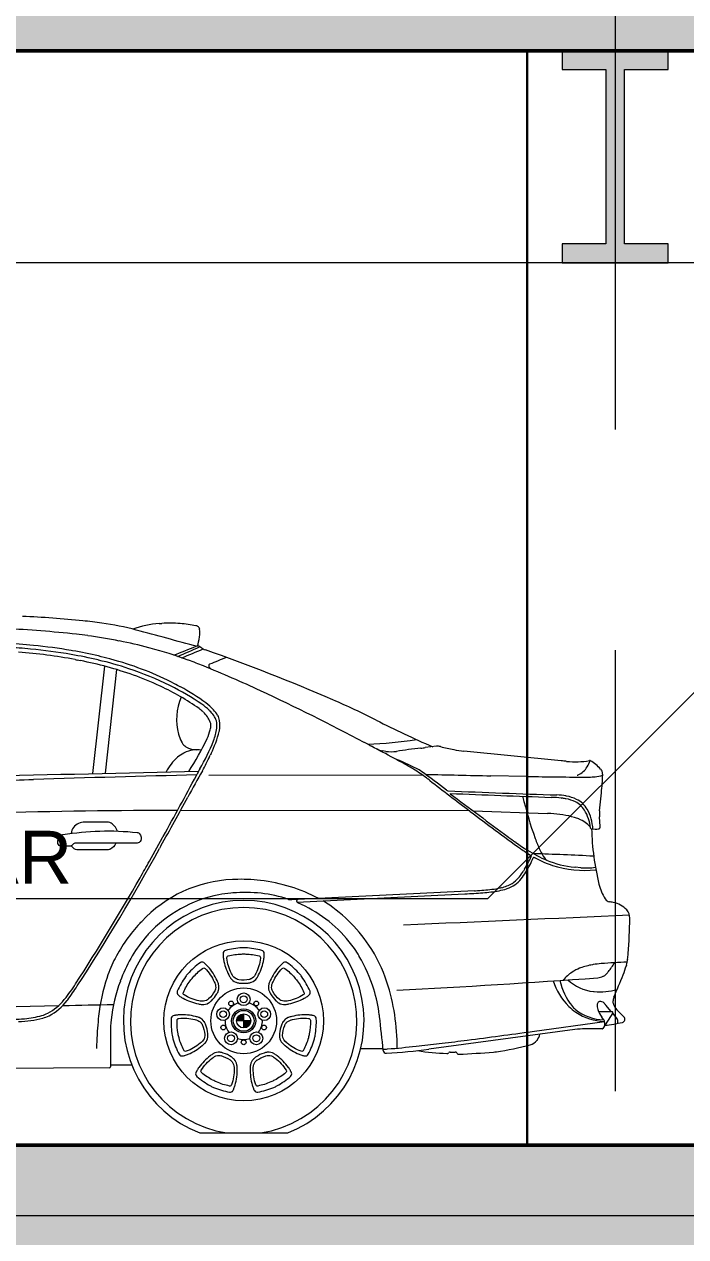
# Model space of a CAD drawing. Header units: millimetres. Extents: x 1135 to 1350, y 205 to 283.
# Drawn here: x 1149.318 to 1151.193, y 210.04 to 213.475 of the extents above; entities that cross this region are included whole.
import ezdxf

# ---------------------------------------------------------------- set-up
doc = ezdxf.new("R2010")
doc.units = ezdxf.units.MM
doc.header["$LTSCALE"] = 10
doc.linetypes.add('DASHED2', pattern=[0.375, 0.25, -0.125])
for name, color, linetype, lineweight in [('CARROS', 252, 'Continuous', 13), ('CINZA', 252, 'Continuous', 13), ('COTA', 90, 'Continuous', 9), ('HACHT', 90, 'Continuous', 9), ('linha estutura', 252, 'Continuous', 13), ('PAREDES 2', 50, 'Continuous', 50), ('pn 02', 16, 'Continuous', 20), ('PN-01', 90, 'Continuous', 13), ('PN-03', 180, 'Continuous', 30)]:
    doc.layers.add(name, color=color, linetype=linetype, lineweight=lineweight)
doc.styles.get("Standard").update_dxf_attribs({"font": 'simplex.shx'})

# ---------------------------------------------------------------- blocks, each defined once
blk = doc.blocks.new('A$C22F757E9')
at = {"layer": 'CARROS'}
h = blk.add_hatch(color=256, dxfattribs=at)
edge = h.paths.add_edge_path()
edge.add_line((-113.0689, 1228.8035), (-113.0506, 1228.8035))
edge.add_line((-113.0506, 1228.8035), (-113.0506, 1228.8217))
edge.add_ellipse((-113.0506, 1228.8035), major_axis=(0.0129, 0.0129), ratio=1, start_angle=45, end_angle=135)
edge = h.paths.add_edge_path()
edge.add_line((-113.0323, 1228.8035), (-113.0506, 1228.8035))
edge.add_line((-113.0506, 1228.8035), (-113.0506, 1228.7852))
edge.add_ellipse((-113.0506, 1228.8035), major_axis=(-0.0129, 0.0129), ratio=1, start_angle=135, end_angle=225)
for p, q in [((-113.4525, 1229.9302), (-113.453, 1229.9302)), ((-113.2899, 1229.929), (-113.2829, 1229.9294)), ((-113.1811, 1229.9211), (-113.1809, 1229.921)), ((-113.1757, 1229.9136), (-113.1757, 1229.913)), ((-113.5356, 1229.852), (-113.5396, 1229.8526)), ((-113.3156, 1229.8594), (-113.3194, 1229.8604)), ((-113.5134, 1229.8238), (-113.5224, 1229.8256)), ((-113.478, 1229.504), (-113.444, 1229.8081)), ((-113.4622, 1229.8256), (-113.463, 1229.8258)), ((-113.4151, 1229.8247), (-113.4303, 1229.8289)), ((-113.207, 1229.8251), (-113.2081, 1229.8255)), ((-113.1492, 1229.807), (-113.1489, 1229.8064)), ((-113.4427, 1229.5047), (-113.4098, 1229.7984)), ((-113.2863, 1229.7513), (-113.2889, 1229.7525)), ((-113.258, 1229.7524), (-113.2596, 1229.7532)), ((-113.23, 1229.7496), (-113.2301, 1229.7496)), ((-113.1645, 1229.678), (-113.1649, 1229.6784)), ((-113.1474, 1229.682), (-113.1487, 1229.6833)), ((-113.1362, 1229.6845), (-113.1368, 1229.6852)), ((-113.1437, 1229.6408), (-113.1437, 1229.6412)), ((-113.1279, 1229.653), (-113.1281, 1229.6536)), ((-113.1188, 1229.6536), (-113.1189, 1229.6539)), ((-113.1269, 1229.6323), (-113.1268, 1229.6332)), ((-113.2273, 1229.5946), (-113.227, 1229.5941)), ((-112.6951, 1229.585), (-112.7085, 1229.5921)), ((-112.6475, 1229.5669), (-112.6564, 1229.5682)), ((-112.5042, 1229.5813), (-112.5359, 1229.5775)), ((-112.1501, 1229.5401), (-112.4263, 1229.5674)), ((-113.2191, 1229.5628), (-113.2205, 1229.562)), ((-113.1461, 1229.5541), (-113.1454, 1229.5557)), ((-112.135, 1229.5386), (-112.1359, 1229.5387)), ((-113.181, 1229.5058), (-113.1813, 1229.5051)), ((-113.149, 1229.4992), (-112.5448, 1229.5005)), ((-112.5687, 1229.5163), (-112.5693, 1229.5167)), ((-112.2485, 1229.4958), (-112.3501, 1229.4978)), ((-112.077, 1229.5226), (-112.0767, 1229.523)), ((-112.5316, 1229.491), (-112.5326, 1229.4917)), ((-112.1496, 1229.4344), (-112.1488, 1229.4343)), ((-112.1372, 1229.4326), (-112.1372, 1229.4325)), ((-112.1358, 1229.4404), (-112.1358, 1229.4404)), ((-112.0416, 1229.3985), (-112.0364, 1229.4496)), ((-113.2383, 1229.3993), (-113.2613, 1229.3994)), ((-112.4099, 1229.3982), (-113.2299, 1229.3993)), ((-112.4, 1229.3981), (-112.1893, 1229.391)), ((-112.1007, 1229.3754), (-112.0999, 1229.3751)), ((-112.0396, 1229.3543), (-112.0418, 1229.3818)), ((-112.0654, 1229.3476), (-112.0539, 1229.3467)), ((-113.3177, 1229.2557), (-113.2806, 1229.3226)), ((-112.2785, 1229.3084), (-112.2802, 1229.3096)), ((-112.2181, 1229.3039), (-112.2176, 1229.3027)), ((-112.2237, 1229.2649), (-112.2224, 1229.2642)), ((-112.1925, 1229.2591), (-112.1909, 1229.2585)), ((-112.2541, 1229.2335), (-112.2573, 1229.2279)), ((-112.0944, 1229.2372), (-112.1109, 1229.2387)), ((-113.0764, 1229.204), (-113.0826, 1229.2038)), ((-112.2641, 1229.2057), (-112.2637, 1229.2063)), ((-113.0812, 1229.1657), (-113.0869, 1229.1652)), ((-112.8998, 1229.1399), (-112.4234, 1229.1631)), ((-112.3958, 1229.1719), (-112.897, 1229.1475)), ((-112.32, 1229.1808), (-112.3224, 1229.1802)), ((-112.3051, 1229.1777), (-112.3034, 1229.1783)), ((-112.897, 1229.1475), (-112.9152, 1229.1466)), ((-112.9002, 1229.1418), (-112.9002, 1229.1441)), ((-112.0261, 1229.1493), (-112.0257, 1229.1487)), ((-112.0036, 1229.1391), (-112.003, 1229.139)), ((-113.3441, 1229.0802), (-113.3451, 1229.0791)), ((-113.3397, 1229.085), (-113.3397, 1229.0849)), ((-113.3253, 1229.0443), (-113.3255, 1229.044)), ((-112.7228, 1228.9862), (-112.7233, 1228.9872)), ((-112.0957, 1228.9534), (-112.0982, 1228.9525)), ((-112.0603, 1228.9627), (-112.0618, 1228.9624)), ((-111.9656, 1228.9613), (-111.9657, 1228.9607)), ((-111.9622, 1228.9782), (-111.9623, 1228.9775)), ((-113.4377, 1228.9271), (-113.438, 1228.9262)), ((-113.397, 1228.9247), (-113.3997, 1228.9177)), ((-112.031, 1228.9299), (-112.0307, 1228.93)), ((-112.023, 1228.9354), (-112.0228, 1228.9357)), ((-113.5591, 1228.8637), (-113.5583, 1228.8647)), ((-113.5511, 1228.861), (-113.5493, 1228.8633)), ((-112.009, 1228.8297), (-112.0238, 1228.8479)), ((-112.0034, 1228.8619), (-112.0035, 1228.8611)), ((-112.0024, 1228.8507), (-112.0022, 1228.85)), ((-113.462, 1228.8164), (-113.4627, 1228.8093)), ((-113.0506, 1228.7852), (-113.0506, 1228.8217)), ((-112.6655, 1228.8157), (-112.666, 1228.8204)), ((-112.1092, 1228.828), (-112.1088, 1228.8278)), ((-112.0486, 1228.8431), (-112.0485, 1228.8429)), ((-112.0446, 1228.8297), (-112.0061, 1228.8297)), ((-112.0302, 1228.8071), (-112.0354, 1228.814)), ((-112.0043, 1228.8262), (-112.0326, 1228.7817)), ((-112.0051, 1228.8248), (-111.9916, 1228.8081)), ((-111.9928, 1228.8351), (-111.9725, 1228.8146)), ((-113.6727, 1228.8095), (-113.6718, 1228.8096)), ((-113.0323, 1228.8035), (-113.0689, 1228.8035)), ((-112.1118, 1228.7787), (-112.5253, 1228.7232)), ((-112.2329, 1228.7734), (-112.0278, 1228.8021)), ((-112.0345, 1228.7807), (-112.0823, 1228.7807)), ((-112.0274, 1228.7988), (-112.0274, 1228.7899)), ((-111.991, 1228.8066), (-111.991, 1228.7962)), ((-113.4283, 1228.77), (-113.4283, 1228.673)), ((-112.7186, 1228.7251), (-112.6556, 1228.7251)), ((-112.5614, 1228.7317), (-112.4882, 1228.7402)), ((-112.4704, 1228.7124), (-112.4688, 1228.7137)), ((-112.4652, 1228.7151), (-112.4511, 1228.7151)), ((-112.4467, 1228.713), (-112.4453, 1228.7112)), ((-113.4283, 1228.6789), (-113.3681, 1228.6789)), ((-113.431, 1228.6703), (-115.5426, 1228.6553)), ((-113.1753, 1228.486), (-112.9259, 1228.486))]:
    blk.add_line(p, q, dxfattribs=at)
for points in [[(-113.4079, 1229.341, 0.11548), (-113.423, 1229.3613, 0.176796), (-113.4374, 1229.3665), (-113.5006, 1229.3665, 0.101369), (-113.5189, 1229.3628, 0.277823), (-113.5393, 1229.3346)], [(-113.4133, 1229.3072, -0.205932), (-113.4297, 1229.2892, -0.106247), (-113.4343, 1229.2882), (-113.5237, 1229.2882, -0.186076), (-113.5312, 1229.2911), (-113.5398, 1229.2989)], [(-113.0346, 1228.9202, -0.073262), (-113.0641, 1228.9199, -0.083125), (-113.0712, 1228.9221), (-113.0715, 1228.9222, -0.163159), (-113.0831, 1228.9339, 0.004366), (-113.0835, 1228.9346), (-113.0852, 1228.9379, -0.090388), (-113.0984, 1228.9812, -0.373981), (-113.0942, 1228.9873, -0.054792), (-113.0565, 1228.9928, -0.017715), (-113.0447, 1228.9928, -0.054792), (-113.007, 1228.9873, -0.373981), (-113.0028, 1228.9812, -0.090388), (-113.016, 1228.9379), (-113.0177, 1228.9346, 0.004366), (-113.0181, 1228.9339, -0.163159), (-113.0297, 1228.9222), (-113.03, 1228.9221, -0.083125), (-113.0371, 1228.9199)], [(-113.1319, 1228.8888, -0.073262), (-113.15, 1228.8655, -0.083125), (-113.1562, 1228.8613), (-113.1565, 1228.8612, -0.163159), (-113.1729, 1228.8594, 0.004366), (-113.1737, 1228.8595), (-113.1773, 1228.8603, -0.090388), (-113.2194, 1228.877, -0.373981), (-113.2215, 1228.884, -0.054792), (-113.2024, 1228.9169, -0.017715), (-113.195, 1228.9262, -0.054792), (-113.1672, 1228.9522, -0.373981), (-113.1598, 1228.9517, -0.090388), (-113.1342, 1228.9143), (-113.1327, 1228.911, 0.004366), (-113.1323, 1228.9102, -0.163159), (-113.1304, 1228.8938), (-113.1305, 1228.8935, -0.083125), (-113.1332, 1228.8866)], [(-112.9493, 1228.8638, -0.073262), (-112.968, 1228.8866, -0.083125), (-112.9707, 1228.8935), (-112.9708, 1228.8938, -0.163159), (-112.9689, 1228.9102, 0.004366), (-112.9685, 1228.911), (-112.967, 1228.9143, -0.090388), (-112.9414, 1228.9517, -0.373981), (-112.934, 1228.9522, -0.054792), (-112.9062, 1228.9262, -0.017715), (-112.8988, 1228.9169, -0.054792), (-112.8797, 1228.884, -0.373981), (-112.8818, 1228.877, -0.090388), (-112.9239, 1228.8603), (-112.9275, 1228.8595, 0.004366), (-112.9283, 1228.8594, -0.163159), (-112.9447, 1228.8612), (-112.945, 1228.8613, -0.083125), (-112.9512, 1228.8655)], [(-113.168, 1228.793, -0.073262), (-113.1611, 1228.7644, -0.083125), (-113.1616, 1228.757), (-113.1617, 1228.7567, -0.163159), (-113.1706, 1228.7427, 0.004366), (-113.1712, 1228.7422), (-113.174, 1228.7398, -0.090388), (-113.2133, 1228.7173, -0.373981), (-113.2202, 1228.72, -0.054792), (-113.2339, 1228.7555, -0.017715), (-113.2365, 1228.7671, -0.054792), (-113.2396, 1228.805, -0.373981), (-113.2346, 1228.8105, -0.090388), (-113.1894, 1228.8073), (-113.1858, 1228.8063, 0.004366), (-113.185, 1228.8061, -0.163159), (-113.171, 1228.7974), (-113.1708, 1228.7971, -0.083125), (-113.1671, 1228.7907)], [(-112.9403, 1228.7619, -0.073262), (-112.9341, 1228.7907, -0.083125), (-112.9304, 1228.7971), (-112.9302, 1228.7974, -0.163159), (-112.9162, 1228.8061, 0.004366), (-112.9154, 1228.8063), (-112.9118, 1228.8073, -0.090388), (-112.8666, 1228.8105, -0.373981), (-112.8616, 1228.805, -0.054792), (-112.8647, 1228.7671, -0.017715), (-112.8673, 1228.7555, -0.054792), (-112.881, 1228.72, -0.373981), (-112.8879, 1228.7173, -0.090388), (-112.9272, 1228.7398), (-112.93, 1228.7422, 0.004366), (-112.9306, 1228.7427, -0.163159), (-112.9395, 1228.7567), (-112.9396, 1228.757, -0.083125), (-112.9401, 1228.7644)], [(-113.1157, 1228.7052, -0.073262), (-113.0889, 1228.6927, -0.083125), (-113.0835, 1228.6877), (-113.0833, 1228.6874, -0.163159), (-113.0779, 1228.6718, 0.004366), (-113.0779, 1228.671), (-113.0778, 1228.6673, -0.090388), (-113.0847, 1228.6226, -0.373981), (-113.0911, 1228.6189, -0.054792), (-113.1274, 1228.6303, -0.017715), (-113.1381, 1228.6354, -0.054792), (-113.1697, 1228.6567, -0.373981), (-113.1708, 1228.664, -0.090388), (-113.1401, 1228.6973), (-113.1371, 1228.6995, 0.004366), (-113.1365, 1228.7, -0.163159), (-113.121, 1228.7055), (-113.1206, 1228.7055, -0.083125), (-113.1133, 1228.7044)], [(-113.0143, 1228.6913, -0.073262), (-112.9879, 1228.7044, -0.083125), (-112.9806, 1228.7055), (-112.9802, 1228.7055, -0.163159), (-112.9647, 1228.7, 0.004366), (-112.9641, 1228.6995), (-112.9611, 1228.6973, -0.090388), (-112.9304, 1228.664, -0.373981), (-112.9315, 1228.6567, -0.054792), (-112.9631, 1228.6354, -0.017715), (-112.9738, 1228.6303, -0.054792), (-113.0101, 1228.6189, -0.373981), (-113.0165, 1228.6226, -0.090388), (-113.0234, 1228.6673), (-113.0233, 1228.671, 0.004366), (-113.0233, 1228.6718, -0.163159), (-113.0179, 1228.6874), (-113.0177, 1228.6877, -0.083125), (-113.0123, 1228.6927)]]:
    blk.add_lwpolyline(points, format="xyb", dxfattribs=at)
for points in [[(-113.5358, 1229.3021, -0.22651), (-113.5445, 1229.2979), (-113.5664, 1229.2979, -0.337736), (-113.5772, 1229.3062, -0.372119), (-113.5658, 1229.3302, -0.06192), (-113.5631, 1229.331, -0.069103), (-113.3528, 1229.337, -0.185882), (-113.3457, 1229.3333, -0.282354), (-113.3423, 1229.3143, -0.308281), (-113.3527, 1229.3072), (-113.5263, 1229.3072, 0.22651), (-113.535, 1229.303)], [(-113.0457, 1229.0103, 0.028399), (-113.0555, 1229.0103, 0.049879), (-113.1023, 1229.0029, 0.323135), (-113.109, 1228.9948, 0.031599), (-113.109, 1228.9893), (-113.1089, 1228.988, 0.028493), (-113.1077, 1228.9778, 0.072055), (-113.093, 1228.9336, 0.031687), (-113.088, 1228.9249), (-113.0876, 1228.9243, 0.162544), (-113.0729, 1228.913), (-113.0723, 1228.9127, 0.052962), (-113.063, 1228.9106, 0.062265), (-113.0382, 1228.9106, 0.052962), (-113.0289, 1228.9127), (-113.0283, 1228.913, 0.162544), (-113.0136, 1228.9243), (-113.0132, 1228.9249, 0.031687), (-113.0082, 1228.9336, 0.072055), (-112.9935, 1228.9778, 0.028493), (-112.9923, 1228.988), (-112.9922, 1228.9893, 0.031599), (-112.9922, 1228.9948, 0.323135), (-112.9989, 1229.0029, 0.049879)], [(-113.2092, 1228.9363, 0.028399), (-113.2154, 1228.9286, 0.049879), (-113.2387, 1228.8874, 0.323135), (-113.2366, 1228.8771, 0.031599), (-113.2323, 1228.8737), (-113.2312, 1228.8729, 0.028493), (-113.2225, 1228.8675, 0.072055), (-113.1788, 1228.8514, 0.031687), (-113.1689, 1228.85), (-113.1681, 1228.8499, 0.162544), (-113.1501, 1228.8543), (-113.1496, 1228.8546, 0.052962), (-113.1421, 1228.8605, 0.062265), (-113.1266, 1228.88, 0.052962), (-113.1225, 1228.8885), (-113.1223, 1228.8892, 0.162544), (-113.122, 1228.9077), (-113.1223, 1228.9084, 0.031687), (-113.1259, 1228.9177, 0.072055), (-113.1513, 1228.9568, 0.028493), (-113.1585, 1228.9641), (-113.1595, 1228.9649, 0.031599), (-113.1638, 1228.9684, 0.323135), (-113.1743, 1228.9682, 0.049879)], [(-112.8858, 1228.9286, 0.028399), (-112.892, 1228.9363, 0.049879), (-112.9269, 1228.9682, 0.323135), (-112.9374, 1228.9684, 0.031599), (-112.9417, 1228.9649), (-112.9427, 1228.9641, 0.028493), (-112.9499, 1228.9568, 0.072055), (-112.9753, 1228.9177, 0.031687), (-112.9789, 1228.9084), (-112.9792, 1228.9077, 0.162544), (-112.9789, 1228.8892), (-112.9787, 1228.8885, 0.052962), (-112.9746, 1228.88, 0.062265), (-112.9591, 1228.8605, 0.052962), (-112.9516, 1228.8546), (-112.9511, 1228.8543, 0.162544), (-112.9331, 1228.8499), (-112.9323, 1228.85, 0.031687), (-112.9224, 1228.8514, 0.072055), (-112.8787, 1228.8675, 0.028493), (-112.87, 1228.8729), (-112.8689, 1228.8737, 0.031599), (-112.8646, 1228.8771, 0.323135), (-112.8625, 1228.8874, 0.049879)], [(-113.2533, 1228.7622, 0.028399), (-113.2511, 1228.7526, 0.049879), (-113.2336, 1228.7087, 0.323135), (-113.2241, 1228.704, 0.031599), (-113.2188, 1228.7052), (-113.2175, 1228.7056, 0.028493), (-113.2079, 1228.709, 0.072055), (-113.168, 1228.7332, 0.031687), (-113.1607, 1228.74), (-113.1602, 1228.7405, 0.162544), (-113.1524, 1228.7573), (-113.1523, 1228.758, 0.052962), (-113.1523, 1228.7675, 0.062265), (-113.1578, 1228.7917, 0.052962), (-113.162, 1228.8003), (-113.1623, 1228.8009, 0.162544), (-113.1766, 1228.8126), (-113.1774, 1228.8129, 0.031687), (-113.1869, 1228.8159, 0.072055), (-113.2333, 1228.8203, 0.028493), (-113.2435, 1228.8192), (-113.2447, 1228.819, 0.031599), (-113.2501, 1228.8178, 0.323135), (-113.2565, 1228.8094, 0.049879)], [(-112.8501, 1228.7526, 0.028399), (-112.8479, 1228.7622, 0.049879), (-112.8447, 1228.8094, 0.323135), (-112.8511, 1228.8178, 0.031599), (-112.8565, 1228.819), (-112.8577, 1228.8192, 0.028493), (-112.8679, 1228.8203, 0.072055), (-112.9143, 1228.8159, 0.031687), (-112.9238, 1228.8129), (-112.9246, 1228.8126, 0.162544), (-112.9389, 1228.8009), (-112.9392, 1228.8003, 0.052962), (-112.9434, 1228.7917, 0.062265), (-112.9489, 1228.7675, 0.052962), (-112.9489, 1228.758), (-112.9488, 1228.7573, 0.162544), (-112.941, 1228.7405), (-112.9405, 1228.74, 0.031687), (-112.9332, 1228.7332, 0.072055), (-112.8933, 1228.709, 0.028493), (-112.8837, 1228.7056), (-112.8824, 1228.7052, 0.031599), (-112.8771, 1228.704, 0.323135), (-112.8676, 1228.7087, 0.049879)], [(-113.1448, 1228.6193, 0.028399), (-113.1359, 1228.615, 0.049879), (-113.0906, 1228.6013, 0.323135), (-113.081, 1228.6058, 0.031599), (-113.0786, 1228.6107), (-113.0781, 1228.6119, 0.028493), (-113.0748, 1228.6216, 0.072055), (-113.0688, 1228.6678, 0.031687), (-113.0696, 1228.6778), (-113.0697, 1228.6786, 0.162544), (-113.078, 1228.6951), (-113.0785, 1228.6956, 0.052962), (-113.0859, 1228.7016, 0.062265), (-113.1083, 1228.7124, 0.052962), (-113.1175, 1228.7144), (-113.1182, 1228.7145, 0.162544), (-113.1363, 1228.7106), (-113.137, 1228.7102, 0.031687), (-113.1453, 1228.7047, 0.072055), (-113.1777, 1228.6711, 0.028493), (-113.1832, 1228.6625), (-113.1838, 1228.6614, 0.031599), (-113.1862, 1228.6564, 0.323135), (-113.1837, 1228.6462, 0.049879)], [(-112.9653, 1228.615, 0.028399), (-112.9564, 1228.6193, 0.049879), (-112.9175, 1228.6462, 0.323135), (-112.915, 1228.6564, 0.031599), (-112.9174, 1228.6614), (-112.918, 1228.6625, 0.028493), (-112.9235, 1228.6711, 0.072055), (-112.9559, 1228.7047, 0.031687), (-112.9642, 1228.7102), (-112.9649, 1228.7106, 0.162544), (-112.983, 1228.7145), (-112.9837, 1228.7144, 0.052962), (-112.9929, 1228.7124, 0.062265), (-113.0153, 1228.7016, 0.052962), (-113.0227, 1228.6956), (-113.0232, 1228.6951, 0.162544), (-113.0315, 1228.6786), (-113.0316, 1228.6778, 0.031687), (-113.0324, 1228.6678, 0.072055), (-113.0264, 1228.6216, 0.028493), (-113.0231, 1228.6119), (-113.0226, 1228.6107, 0.031599), (-113.0202, 1228.6058, 0.323135), (-113.0106, 1228.6013, 0.049879)]]:
    blk.add_lwpolyline(points, format="xyb", close=True, dxfattribs=at)
for centre, radius in [((-113.0506, 1228.8035), 0.2265), ((-113.0506, 1228.8035), 0.0931), ((-113.0506, 1228.8646), 0.018), ((-113.0863, 1228.8526), 0.00677), ((-113.0506, 1228.8646), 0.00963), ((-113.0149, 1228.8526), 0.00677), ((-113.1088, 1228.8224), 0.018), ((-113.1088, 1228.8224), 0.00963), ((-113.0506, 1228.8035), 0.0341), ((-113.0506, 1228.8035), 0.0295), ((-113.0506, 1228.8035), 0.02), ((-112.9924, 1228.8224), 0.018), ((-112.9924, 1228.8224), 0.00963), ((-113.1084, 1228.7847), 0.00677), ((-112.9928, 1228.7847), 0.00677), ((-113.0865, 1228.754), 0.018), ((-113.0865, 1228.754), 0.00963), ((-113.0506, 1228.7427), 0.00677), ((-113.0147, 1228.754), 0.018), ((-113.0147, 1228.754), 0.00963)]:
    blk.add_circle(centre, radius, dxfattribs=at)
for radius, start, end in [(0.3411, 291.4472, 248.5528), (0.3211, 278.6159, 261.3841), (0.053, 106.2579, 145.7421), (0.053, 34.2579, 73.7421), (0.0183, 90, 180), (0.053, 178.2579, 217.7421), (0.0183, 270, 0), (0.053, 322.2579, 1.7421), (0.053, 250.2579, 289.7421)]:
    blk.add_arc((-113.0506, 1228.8035), radius, start, end, dxfattribs=at)
for centre, major_axis, start_param, end_param in [((-113.804, 1226.9662), (0, 2.9858), -0.101354, -0.042876), ((-113.8913, 1226.4447), (0, 3.474), -0.107335, -0.048297), ((-113.661, 1228.3927), (0, 1.552), -0.136479, -0.101354), ((-113.5657, 1229.0936), (0, 0.8444), -0.256056, -0.136479), ((-113.2715, 1229.646), (0, 0.2835), 0.065697, 0.34208), ((-118.5976, 1209.585), (0, 21.0105), -0.264706, -0.256056), ((-113.2592, 1229.565), (0, 0.3652), -0.079358, 0.065697), ((-113.2621, 1229.5288), (0, 0.4015), -0.19381, -0.079358), ((-113.1894, 1229.9049), (0, 0.0183), -0.478361, -0.19381), ((-113.1853, 1229.9123), (0, 0.00982), -1.440971, -0.478361), ((-113.2582, 1229.9021), (0, 0.0844), 4.582787, 4.842214), ((-113.621, 1228.9911), (0, 0.9129), -0.143061, -0.107335), ((-113.793, 1227.779), (0, 2.1374), -0.186177, -0.143061), ((-113.6321, 1228.646), (0, 1.2553), -0.255665, -0.186177), ((-113.3173, 1229.9099), (0, 0.1449), 4.387792, 4.582787), ((-113.8452, 1227.7796), (0, 2.097), -0.096438, -0.05714), ((-113.783, 1228.4935), (0, 1.3694), -0.095242, -0.047367), ((-113.7862, 1228.4562), (0, 1.3953), -0.188658, -0.070793), ((-113.811, 1228.1956), (0, 1.6686), -0.165628, -0.095242), ((-113.7979, 1228.2767), (0, 1.5976), -0.164823, -0.096438), ((-113.7439, 1228.6033), (0, 1.2553), -0.229103, -0.165628), ((-113.7244, 1228.6999), (0, 1.1679), -0.229895, -0.164823), ((-113.6263, 1228.6531), (0, 1.2469), -0.347359, -0.255665), ((-113.9174, 1231.6644), (0, 1.9469), 3.497667, 3.532974), ((-113.5105, 1230.5654), (0, 0.78), 3.503977, 3.592259), ((-115.8549, 1236.3841), (0, 7.0748), 3.528334, 3.537704), ((-113.2211, 1229.777), (0, 0.0978), -0.573051, -0.426735), ((-113.1444, 1229.8975), (0, 0.0456), 2.568542, 2.653432), ((-113.1444, 1229.8975), (0, 0.0456), 2.653432, 2.808287), ((-114.9817, 1224.5112), (0, 5.6543), -0.40291, -0.333305), ((-113.2839, 1231.1269), (0, 1.3237), 2.952935, 2.957608), ((-113.6967, 1228.8239), (0, 1.0171), -0.339089, -0.183985), ((-113.6672, 1228.9482), (0, 0.9129), -0.266519, -0.229895), ((-113.6942, 1228.816), (0, 1.0366), -0.316825, -0.229103), ((-113.6452, 1228.9695), (0, 0.8865), -0.473775, -0.266519), ((-113.7045, 1228.4302), (0, 1.4835), -0.378342, -0.347359), ((-114.402, 1226.6492), (0, 3.4), -0.43088, -0.378342), ((-113.1457, 1229.8097), (0, 0.00411), 0.386959, 1.576526), ((-113.1434, 1229.8097), (0, 0.00649), 1.576526, 2.00349), ((-111.7804, 1226.4091), (0, 3.6763), 0.372704, 0.386959), ((-113.6632, 1228.9119), (0, 0.9357), -0.453107, -0.316825), ((-113.6551, 1228.9437), (0, 0.8901), -0.430793, -0.339089), ((-113.1367, 1229.8121), (0, 0.0137), 2.00349, 2.755876), ((-113.593, 1229.0741), (0, 0.7453), -0.602357, -0.430793), ((-113.5711, 1229.0997), (0, 0.726), -0.596407, -0.453107), ((-114.6129, 1227.0538), (0, 3.0392), -0.480008, -0.473775), ((-113.4868, 1229.2489), (0, 0.5645), -0.632833, -0.480008), ((-115.7813, 1223.6038), (0, 6.7518), -0.480165, -0.43088), ((-113.082, 1229.6568), (0, 0.1611), 1.163556, 1.830237), ((-113.251, 1229.5752), (0, 0.1598), -0.811653, -0.632833), ((-113.6791, 1227.6132), (0, 2.2823), -0.463089, -0.40291), ((-113.2343, 1229.6036), (0, 0.1027), -0.754691, -0.602357), ((-113.2578, 1229.5682), (0, 0.1598), -0.765692, -0.596407), ((-113.2193, 1229.6188), (0, 0.0812), -1.177079, -0.754691), ((-113.2315, 1229.5932), (0, 0.1233), -0.913309, -0.765692), ((-113.2042, 1229.619), (0, 0.0951), -1.019324, -0.811653), ((-113.1662, 1229.6412), (0, 0.0228), -1.570796, -1.177079), ((-113.1932, 1229.6408), (0, 0.0502), 4.458332, 4.712389), ((-113.1692, 1229.642), (0, 0.0434), -1.298814, -0.913309), ((-113.1723, 1229.6404), (0, 0.0468), 4.556254, 4.984371), ((-113.1588, 1229.6474), (0, 0.0411), -1.410795, -1.019324), ((-113.195, 1229.6411), (0, 0.0784), 4.517914, 4.87239), ((-111.3385, 1232.3713), (0, 3.0359), 2.678504, 2.737388), ((-113.1441, 1229.6401), (0, 0.0959), 1.830237, 2.064731), ((-113.7832, 1229.9042), (0, 0.7058), 4.119936, 4.271886), ((-113.2813, 1229.664), (0, 0.1426), 4.271886, 4.458332), ((-113.4462, 1229.7116), (0, 0.3428), 4.25657, 4.451832), ((-113.2935, 1229.659), (0, 0.1712), 4.341261, 4.556254), ((-113.159, 1229.6339), (0, 0.0411), 4.451832, 4.517914), ((-112.7368, 1230.7179), (0, 1.1315), 3.175485, 3.29989), ((-113.1924, 1229.613), (0, 0.0398), 2.064731, 2.848326), ((-113.1831, 1229.4924), (0, 0.0793), -0.163395, 0.478158), ((-113.1831, 1229.6422), (0, 0.0705), 2.839775, 3.141593), ((-113.608, 1229.7832), (0, 0.5138), 4.167686, 4.341261), ((-110.6178, 1233.6334), (0, 4.5646), 2.661428, 2.663127), ((-115.2742, 1224.5211), (0, 5.7005), -0.49121, -0.478466), ((-112.6484, 1229.6247), (0, 0.0571), 2.660333, 2.998225), ((-112.633, 1229.6692), (0, 0.1034), 2.998225, 3.291355), ((-112.3809, 1227.974), (0, 1.611), 0.105783, 0.149763), ((-112.6435, 1230.4838), (0, 0.9129), 3.247376, 3.26148), ((-112.5005, 1229.5505), (0, 0.031), -0.264151, 0.119887), ((-112.3751, 1230.0211), (0, 0.4565), 2.877441, 2.963296), ((-112.3541, 1230.1397), (0, 0.5769), 2.963296, 3.014213), ((-113.1498, 1229.4444), (0, 0.1386), 0.70337, 1.088428), ((-113.177, 1229.4769), (0, 0.0959), 0.478158, 0.70337), ((-113.6296, 1229.7824), (0, 0.5412), 4.189161, 4.276994), ((-112.9007, 1229.4402), (0, 0.2739), 1.114978, 1.135401), ((-115.2742, 1224.5211), (0, 5.7005), -0.500621, -0.49121), ((-113.0083, 1228.5927), (0, 1.0311), -0.456049, -0.386826), ((-112.5866, 1224.9971), (0, 4.5646), -0.100377, -0.097211), ((-112.1109, 1229.7818), (0, 0.2445), 3.041215, 3.310684), ((-112.1624, 1229.5755), (0, 0.1015), 4.169741, 4.36336), ((-112.0696, 1229.5363), (0, 0.00456), -0.521258, 0.169091), ((-112.1241, 1229.4399), (0, 0.1157), -0.844156, -0.521258), ((-187.3904, 4612.8936), (0, 3384.2213), 3.163665, 3.163852), ((-111.4148, 1155.3102), (0, 74.2116), 0.024195, 0.030526), ((-125.0404, 1236.0503), (0, 13.7016), 4.199434, 4.213813), ((-109.2722, 1227.2311), (0, 4.5646), 1.047568, 1.066286), ((-113.2833, 1229.5531), (0, 0.1141), 4.213813, 4.285425), ((-113.0789, 1229.4579), (0, 0.1141), 1.026093, 1.143832), ((-112.6865, 1229.3218), (0, 0.2282), -0.547977, -0.500621), ((-112.8387, 1229.0673), (0, 0.526), -0.632011, -0.547977), ((-112.6104, 1229.4159), (0, 0.1141), -0.607997, -0.456049), ((-113.4451, 1228.1986), (0, 1.5973), -0.663926, -0.607997), ((-111.5726, 1270.6053), (0, 41.1151), 3.117825, 3.122398), ((-112.1245, 1229.554), (0, 0.0581), 3.488989, 3.54172), ((-112.1232, 1229.5509), (0, 0.0548), 3.54172, 4.169741), ((-112.066, 1229.6075), (0, 0.1132), 3.24405, 3.443862), ((-112.0591, 1229.4986), (0, 0.0275), -0.996526, -0.844156), ((-112.0553, 1229.5011), (0, 0.0228), 4.67002, 5.286659), ((-112.8635, 1229.5359), (0, 0.8439), 4.609947, 4.67002), ((-114.3327, 1252.2996), (0, 22.8229), 3.167388, 3.172119), ((-113.0098, 1228.8281), (0, 0.8216), -0.645248, -0.632011), ((106.0704, 1524.2399), (0, 368.9283), 2.496344, 2.496736), ((-112.0711, 1238.8722), (0, 9.3781), 3.122398, 3.141593), ((-112.0711, 1229.6577), (0, 0.1636), 3.141593, 3.24405), ((-127.3465, 1237.361), (0, 16.3918), 4.198194, 4.207879), ((-112.4712, 1229.462), (0, 0.00685), 2.477667, 3.09935), ((-111.0146, 1264.4394), (0, 35.0155), 3.09935, 3.108308), ((-112.465, 1229.4472), (0, 0.000456), -0.040399, 2.505723), ((-93.0031, 1256.2087), (0, 33.2628), 2.505723, 2.511926), ((-109.8219, 1295.8191), (0, 66.4256), 3.101194, 3.105568), ((-111.1292, 1229.7204), (0, 1.1814), 1.810755, 1.916587), ((-112.1927, 1229.0489), (0, 0.388), -0.112996, -0.036024), ((-112.1688, 1229.2553), (0, 0.1881), -0.172415, -0.033029), ((-112.1688, 1229.2553), (0, 0.1801), -0.172415, -0.112996), ((-112.1621, 1229.2944), (0, 0.1404), -0.18057, -0.172415), ((-112.157, 1229.3226), (0, 0.1118), -0.440268, -0.18057), ((-112.1621, 1229.2944), (0, 0.1483), -0.18057, -0.172415), ((-112.157, 1229.3226), (0, 0.1197), -0.440268, -0.18057), ((-112.1354, 1229.3689), (0, 0.0685), -1.051752, -0.440268), ((-113.2833, 1213.4233), (0, 15.976), -0.001394, 0.033067), ((-112.5444, 1229.2153), (0, 0.2282), -0.650617, -0.644857), ((-109.8064, 1232.8664), (0, 4.3603), 2.490975, 2.532079), ((-112.1354, 1229.3689), (0, 0.0605), -1.017903, -0.440268), ((-112.1873, 1229.3365), (0, 0.1224), -1.463246, -1.017903), ((-112.1872, 1229.3389), (0, 0.1289), -1.506717, -1.051752), ((-111.9521, 1229.3892), (0, 0.0913), 1.468354, 1.651542), ((-112.2332, 1228.0465), (0, 1.3452), -0.040497, -0.033169), ((-112.1909, 1229.1061), (0, 0.2847), -0.281997, -0.040497), ((-112.1535, 1229.2371), (0, 0.1483), -0.369872, -0.281997), ((-112.1301, 1229.2958), (0, 0.085), -0.839346, -0.369872), ((-121.1153, 1233.8063), (0, 9.1292), 4.198981, 4.199434), ((-112.0652, 1229.3499), (0, 0.00228), 1.678347, 3.068342), ((-111.3293, 1229.3684), (0, 0.7464), 1.598733, 1.811345), ((-112.0509, 1229.3885), (0, 0.0419), 3.068342, 3.273684), ((-112.0463, 1229.3538), (0, 0.00685), 3.273684, 4.793135), ((-118.6942, 1232.3559), (0, 6.2838), 4.130488, 4.20308), ((-111.9148, 1228.5132), (0, 1.5976), 1.056602, 1.061487), ((-111.6393, 1230.2471), (0, 1.1411), 2.511926, 2.534968), ((-111.9038, 1229.8566), (0, 0.6673), 2.534968, 2.593508), ((-111.8857, 1229.4437), (0, 0.3652), 1.916587, 1.96366), ((-112.0044, 1229.3923), (0, 0.2342), 1.96366, 2.170315), ((-112.0081, 1229.6655), (0, 0.4565), 2.532079, 2.610095), ((-112.7353, 1229.5193), (0, 0.5659), 4.182958, 4.254446), ((-112.5417, 1229.4075), (0, 0.3473), 4.157444, 4.290717), ((-112.0354, 1229.6377), (0, 0.4108), 2.593508, 2.747223), ((-112.2372, 1229.2701), (0, 0.00228), 4.254446, 5.751688), ((-112.2275, 1229.2645), (0, 0.00228), -0.50674, 1.149125), ((-112.4538, 1221.6418), (0, 7.6386), -0.05258, -0.029872), ((-112.0081, 1229.6655), (0, 0.4565), 2.634853, 2.641732), ((-112.098, 1229.4955), (0, 0.2635), 2.641732, 2.838428), ((-112.0863, 1229.5181), (0, 0.2805), 2.747223, 3.048056), ((-117.2351, 1231.4976), (0, 4.5646), 4.187135, 4.198981), ((-112.3505, 1229.2832), (0, 0.1096), 4.002461, 4.182958), ((-112.4038, 1229.3207), (0, 0.1826), 4.034579, 4.157444), ((-112.0842, 1229.5404), (0, 0.3106), 2.838428, 3.246013), ((-112.0932, 1229.4433), (0, 0.2054), 3.048056, 3.053896), ((-112.0792, 1229.4127), (0, 0.1761), 3.053896, 3.290004), ((-118.6941, 1232.3559), (0, 6.2763), 4.130871, 4.187135), ((-113.0681, 1228.8255), (0, 0.3785), 0.038909, 0.815649), ((-113.058, 1228.7251), (0, 0.4793), -0.116779, 0.038909), ((-113.0601, 1228.7074), (0, 0.4971), -0.471013, -0.116779), ((-112.3428, 1229.2853), (0, 0.1071), 3.358912, 3.669646), ((-112.329, 1229.2587), (0, 0.0845), 3.453842, 4.034579), ((-112.3123, 1229.2323), (0, 0.0456), 3.669646, 3.808083), ((-112.3544, 1229.2867), (0, 0.1149), 3.808083, 4.002461), ((-111.9125, 1229.2232), (0, 0.1369), 1.811345, 2.140251), ((-113.0518, 1228.7919), (0, 0.3752), 0.188001, 0.816053), ((-113.0579, 1228.8242), (0, 0.3423), 0.086176, 0.188001), ((-113.0465, 1228.7582), (0, 0.4091), -0.310862, 0.086176), ((-112.5196, 1231.1959), (0, 2.0351), 3.189594, 3.214978), ((-112.4023, 1229.3087), (0, 0.1369), 3.189594, 3.209969), ((-112.4773, 1230.4202), (0, 1.2511), 3.209969, 3.247384), ((-112.4041, 1229.6014), (0, 0.4363), 3.214978, 3.322971), ((-112.3709, 1229.4031), (0, 0.2282), 3.247384, 3.358912), ((-112.357, 1229.3406), (0, 0.1712), 3.322971, 3.453842), ((-112.9163, 1229.1694), (0, 0.0228), 2.830731, 3.189594), ((-112.8968, 1229.1441), (0, 0.00342), 0.048002, 1.570796), ((-112.8957, 1229.1418), (0, 0.00456), 1.570796, 2.746248), ((-113.0436, 1228.7822), (0, 0.3851), -0.879418, -0.395345), ((-113.0527, 1228.7687), (0, 0.4399), -0.968728, -0.551237), ((-112.0111, 1229.1582), (0, 0.0176), 2.140251, 2.994047), ((-112.0666, 1228.7795), (0, 0.3652), -0.175882, -0.147546), ((-112.0149, 1229.071), (0, 0.0691), -0.826104, -0.175882), ((-94.3348, 809.6698), (0, 419.814), 0.042618, 0.044168), ((-111.9896, 1229.0946), (0, 0.0342), 4.699659, 5.457081), ((-113.3893, 1229.1127), (0, 1.455), 4.630587, 4.699659), ((-113.0352, 1228.7782), (0, 0.4353), 0.807593, 1.087358), ((-113.9128, 1229.6324), (0, 0.7988), 3.949185, 3.957242), ((-113.0398, 1228.786), (0, 0.3881), 0.84362, 1.205523), ((-113.1573, 1228.8926), (0, 0.2282), 0.816053, 0.84362), ((-112.9851, 1228.8313), (0, 0.3081), -1.040348, -0.879418), ((-113.0291, 1228.7852), (0, 0.4108), -1.25434, -0.968728), ((-113.1192, 1228.7502), (0, 0.4665), -1.26016, -1.040348), ((-112.2743, 1229.0199), (0, 0.3195), 4.581519, 4.630587), ((-113.0765, 1228.8002), (0, 0.388), 1.087358, 1.237578), ((-112.0615, 1228.8518), (0, 0.1073), 0.353929, 0.582194), ((-112.0326, 1228.7801), (0, 0.1847), 0.161037, 0.353929), ((-112.017, 1228.6924), (0, 0.2739), 0.073445, 0.161037), ((-111.8311, 1226.1284), (0, 2.8448), 0.047251, 0.073445), ((-112.3205, 1229.1771), (0, 0.3874), 4.06366, 4.142195), ((-112.1825, 1229.0214), (0, 0.2282), 4.319252, 4.443086), ((-112.0791, 1228.9931), (0, 0.1196), 4.443086, 4.581519), ((-112.9839, 1228.7666), (0, 0.4878), 1.237578, 1.468626), ((-113.0086, 1228.7617), (0, 0.4264), 1.20059, 1.465083), ((-113.7357, 1229.0481), (0, 0.3652), 4.342183, 4.347115), ((-113.8223, 1253.8744), (0, 25.0139), 3.190559, 3.213692), ((-112.0067, 1228.9716), (0, 0.1778), 1.884873, 2.366505), ((-111.9962, 1228.9505), (0, 0.1634), 1.771213, 2.267723), ((-112.0582, 1228.8466), (0, 0.1135), 0.582194, 0.883749), ((-112.0439, 1229.0195), (0, 0.134), 2.413159, 3.024505), ((-112.0503, 1228.9711), (0, 0.0456), 3.213692, 3.584061), ((-112.0427, 1228.9557), (0, 0.0285), 3.584061, 3.919448), ((-112.0701, 1228.9845), (0, 0.0685), 3.919448, 4.06366), ((-118.6194, 1231.731), (0, 7.3013), 4.309886, 4.319252), ((-113.9967, 1229.2218), (0, 0.5706), 4.036094, 4.130871), ((-114.1234, 1229.3037), (0, 0.7303), 4.065173, 4.130488), ((-113.0456, 1228.7742), (0, 0.388), -1.451512, -1.26016), ((-113.2045, 1228.7269), (0, 0.5982), 4.711155, 5.028845), ((-112.0541, 1228.9318), (0, 0.0456), 3.024505, 3.072311), ((-112.0432, 1229.0908), (0, 0.2051), 3.072311, 3.398477), ((-115.8199, 1337.2311), (0, 108.4084), 3.156572, 3.162613), ((-113.6705, 1228.9545), (0, 0.145), 3.608092, 4.036094), ((-113.6661, 1228.9492), (0, 0.1463), 3.599772, 4.065173), ((-115.8199, 1337.2311), (0, 108.4084), 3.162725, 3.164067), ((-112.068, 1228.8895), (0, 0.0685), 2.267723, 2.468302), ((-112.0254, 1228.8463), (0, 0.0237), 1.296804, 1.705339), ((-112.0403, 1228.8505), (0, 0.00799), 0.156021, 1.296804), ((-112.0394, 1228.8444), (0, 0.0142), -0.821221, 0.156021), ((-112.1249, 1228.7635), (0, 0.1329), -0.883014, -0.821221), ((-111.9829, 1228.858), (0, 0.0212), 1.42499, 1.923153), ((-111.9678, 1228.8566), (0, 0.0365), 1.168293, 1.42499), ((-111.9642, 1228.8642), (0, 0.0411), 1.923153, 2.356718), ((-113.7027, 1229.1458), (0, 0.3449), 3.182756, 3.386468), ((-113.6941, 1229.0788), (0, 0.2701), 3.2255, 3.413759), ((-113.6467, 1228.9065), (0, 0.0913), 3.413759, 3.608092), ((-113.6421, 1228.8998), (0, 0.0913), 3.386468, 3.599772), ((-117.4858, 1228.2293), (0, 4.9277), -1.471081, -1.451512), ((-112.0349, 1228.9424), (0, 0.1369), 2.366505, 2.558654), ((-112.0265, 1228.9424), (0, 0.1361), 2.468302, 3.117787), ((-112.0242, 1228.958), (0, 0.156), 2.558654, 3.114879), ((-112.0118, 1228.8479), (0, 0.0377), 1.705339, 1.896011), ((-111.9766, 1228.86), (0, 0.0753), 1.896011, 2.226721), ((-112.0061, 1228.8274), (0, 0.00228), 4.137918, 6.283185), ((-111.9789, 1228.8081), (0, 0.00913), 3.364578, 5.498311), ((-113.7142, 1229.3098), (0, 0.5021), 3.165648, 3.2255), ((-112.6798, 1228.7278), (0, 0.7988), 1.468626, 1.513001), ((-113.0856, 1228.77), (0, 0.3478), 1.465083, 1.570796), ((-112.0823, 1228.5525), (0, 0.2282), 0, 0.131535), ((-112.0345, 1228.783), (0, 0.00228), 3.141593, 4.137918), ((-112.0409, 1228.7988), (0, 0.0137), 4.712389, 5.368314), ((-112.0653, 1229.1948), (0, 0.4057), 3.238431, 3.364578), ((-111.9933, 1228.8066), (0, 0.00228), -1.570796, -0.883014), ((-102.8899, 1228.1528), (0, 10.7522), 1.513001, 1.517575), ((-113.293, 1235.8826), (0, 7.1889), 3.25546, 3.265637), ((-114.1694, 1243.0169), (0, 14.3784), 3.265637, 3.278722), ((-112.2474, 1228.7708), (0, 0.0365), 3.399898, 4.047255), ((-112.2533, 1228.7755), (0, 0.0442), 4.047255, 4.48105), ((-112.8535, 1231.4773), (0, 2.7617), 3.214481, 3.219198), ((-112.6461, 1228.7208), (0, 0.00913), 1.670512, 3.198199), ((-112.7369, 1230.3462), (0, 1.6371), 3.198199, 3.273128), ((-112.8169, 1230.9993), (0, 2.2823), 3.219198, 3.25546), ((-112.4505, 1229.4053), (0, 0.6947), 2.984299, 3.106872), ((-112.4741, 1228.7167), (0, 0.00571), 3.106872, 3.843408), ((-112.4652, 1228.7094), (0, 0.00571), 0, 0.701815), ((-112.4511, 1228.7094), (0, 0.00571), -0.895619, 0), ((-112.4409, 1228.7147), (0, 0.00571), 2.245974, 3.181948), ((-112.5445, 1231.319), (0, 2.6121), 3.181948, 3.220182), ((-112.353, 1228.8515), (0, 0.1369), 3.220182, 3.281181), ((-112.4492, 1229.5461), (0, 0.8384), 3.281181, 3.399898), ((-113.431, 1228.673), (0, 0.00274), 3.148578, 4.712389)]:
    blk.add_ellipse(centre, major_axis=major_axis, ratio=0.985222, start_param=start_param, end_param=end_param, dxfattribs=at)

msp = doc.modelspace()

# ---------------------------------------------------------------- hatches: boundary and pattern name
at = {"layer": 'CINZA'}
h = msp.add_hatch(dxfattribs=at)
h.set_pattern_fill('SOLO2', color=256, style=0)
h.set_pattern_definition([(45, (0, 0.1), (0.2, 0.6), [0.56568542, -0.56568542]), (45, (0.1, 0), (0.2, 0.6), [0.56568542, -0.56568542]), (315, (0.2, 0), (0.6, 0.2), [0.2828427, -0.2828427]), (315, (0.3, 0.1), (0.6, 0.2), [0.2828427, -0.2828427]), (315, (0.4, 0.2), (0.6, 0.2), [0.2828427, -0.2828427]), (315, (0.5, 0.3), (0.6, 0.2), [0.2828427, -0.2828427])])
h.paths.add_polyline_path([(1136.168, 220.7), (1136.168, 218.2034), (1143.19, 218.2034), (1143.19, 206.8702), (1150.9934, 206.8702), (1150.9934, 208.3567), (1150.5535, 208.3567), (1150.5535, 209.9795), (1150.9934, 209.9795), (1150.9934, 210.3), (1145.8684, 210.3), (1145.8684, 213.6), (1145.8684, 216.9), (1145.8684, 220.2), (1150.8684, 220.2), (1150.8684, 220.7)])
h.paths.add_polyline_path([(1145.6697, 209.9803), (1146.5495, 209.9803), (1146.5495, 208.3575), (1145.6697, 208.3575)], flags=16)
h.paths.add_polyline_path([(1156.9934, 206.8702), (1156.9934, 208.3567), (1156.5535, 208.3567), (1156.5535, 209.9795), (1156.9934, 209.9795), (1156.9934, 210.1), (1150.9934, 210.1), (1150.9934, 209.9795), (1151.4333, 209.9795), (1151.4333, 208.3567), (1150.9934, 208.3567), (1150.9934, 206.8702)])
h.paths.add_polyline_path([(1162.9934, 206.8702), (1162.9934, 208.3567), (1162.5535, 208.3567), (1162.5535, 209.9795), (1162.9934, 209.9795), (1162.9934, 210.1), (1156.9934, 210.1), (1156.9934, 209.9795), (1157.4333, 209.9795), (1157.4333, 208.3567), (1156.9934, 208.3567), (1156.9934, 206.8702)])
h.paths.add_polyline_path([(1163.4333, 208.3567), (1162.9934, 208.3567), (1162.9934, 206.8702), (1168.9934, 206.8702), (1168.9934, 208.3567), (1168.5535, 208.3567), (1168.5535, 209.9795), (1168.9934, 209.9795), (1168.9934, 210.1), (1162.9934, 210.1), (1162.9934, 209.9795), (1163.4333, 209.9795)])
h.paths.add_polyline_path([(1174.9934, 206.8702), (1174.9934, 208.3567), (1174.5535, 208.3567), (1174.5535, 209.9795), (1174.9934, 209.9795), (1174.9934, 210.1), (1168.9934, 210.1), (1168.9934, 209.9795), (1169.4333, 209.9795), (1169.4333, 208.3567), (1168.9934, 208.3567), (1168.9934, 206.8702)])
h.paths.add_polyline_path([(1180.9934, 206.8702), (1180.9934, 208.3567), (1180.5535, 208.3567), (1180.5535, 209.9795), (1180.9934, 209.9795), (1180.9934, 210.1), (1174.9934, 210.1), (1174.9934, 209.9795), (1175.4333, 209.9795), (1175.4333, 208.3567), (1174.9934, 208.3567), (1174.9934, 206.8702)])
h.paths.add_polyline_path([(1186.9934, 206.8702), (1186.9934, 210.1), (1180.9934, 210.1), (1180.9934, 209.9795), (1181.4333, 209.9795), (1181.4333, 208.3567), (1180.9934, 208.3567), (1180.9934, 206.8702)])
at = {"layer": 'HACHT'}
h = msp.add_hatch(color=256, dxfattribs=at)
h.paths.add_polyline_path([(1162.1404, 216.9), (1156.9934, 216.9), (1156.9934, 216.7), (1157.1434, 216.7), (1162.1404, 216.7)])
h.paths.add_polyline_path([(1162.1404, 213.6), (1156.9934, 213.6), (1156.9934, 213.4), (1162.1404, 213.4)])
h.paths.add_polyline_path([(1156.9934, 213.6), (1151.2434, 213.6), (1152.2055, 213.4), (1156.9934, 213.4)])
h.paths.add_polyline_path([(1156.9934, 216.9), (1151.2434, 216.9), (1152.2055, 216.7), (1156.9934, 216.7)])
h.paths.add_polyline_path([(1151.2434, 216.9), (1150.9934, 216.9), (1150.9934, 216.7), (1151.1434, 216.7), (1152.2055, 216.7)])
h.paths.add_polyline_path([(1151.2434, 213.6), (1150.9934, 213.6), (1150.9934, 213.4), (1152.2055, 213.4)])
h.paths.add_polyline_path([(1150.9934, 213.6), (1147.1892, 213.6), (1147.1892, 213.4), (1150.9934, 213.4)])
h.paths.add_polyline_path([(1150.9934, 216.9), (1147.1892, 216.9), (1147.1892, 216.7), (1150.9934, 216.7)])
h.paths.add_polyline_path([(1146.6392, 216.9), (1146.1184, 216.9), (1146.1184, 216.7), (1146.6392, 216.7)])
h.paths.add_polyline_path([(1146.1184, 216.9), (1145.8684, 216.9), (1145.8684, 216.7), (1146.1184, 216.7)])
h.paths.add_polyline_path([(1146.6392, 213.6), (1145.8684, 213.6), (1145.8684, 213.4), (1146.6392, 213.4)])
msp.add_hatch(color=256, dxfattribs=at).paths.add_polyline_path([(1150.8434, 212.8525), (1150.8434, 212.7991), (1151.1434, 212.7991), (1151.1434, 212.8525), (1151.0201, 212.8525), (1151.0201, 213.3466), (1151.1434, 213.3466), (1151.1434, 213.4), (1150.8434, 213.4), (1150.8434, 213.3466), (1150.9667, 213.3466), (1150.9667, 212.8525)])
at = {"layer": 'PN-01'}
h = msp.add_hatch(color=256, dxfattribs=at)
h.paths.add_polyline_path([(1150.9934, 210.1), (1150.9934, 210.3), (1145.8684, 210.3), (1145.8684, 210.1)])
h.paths.add_polyline_path([(1150.9934, 210.3), (1150.9934, 210.1), (1156.9934, 210.1), (1156.9934, 210.3)])
h.paths.add_polyline_path([(1156.9934, 210.3), (1156.9934, 210.1), (1162.9934, 210.1), (1162.9934, 210.3)])

# ---------------------------------------------------------------- linework, layer by layer
at = {"layer": 'COTA'}
msp.add_line((1150.6316, 210.997), (1147.9546, 210.997), dxfattribs=at)
at = {"layer": 'HACHT'}
msp.add_line((1152.0259, 212.3912), (1150.6316, 210.997), dxfattribs=at)
at = {"layer": 'linha estutura', "linetype": 'DASHED2', "ltscale": 0.5}
msp.add_line((1150.9934, 232.3273), (1150.9934, 205.1185), dxfattribs=at)
at = {"layer": 'PAREDES 2'}
for p, q in [((1147.1892, 213.4), (1162.1404, 213.4)), ((1145.8684, 210.3), (1236.5023, 210.3))]:
    msp.add_line(p, q, dxfattribs=at)
at = {"layer": 'pn 02'}
msp.add_line((1146.1184, 212.8), (1184.2684, 212.8), dxfattribs=at)
at = {"layer": 'pn 02', "linetype": 'Continuous'}
msp.add_lwpolyline([(1150.8434, 212.8525), (1150.8434, 212.7991), (1151.1434, 212.7991), (1151.1434, 212.8525), (1151.0201, 212.8525), (1151.0201, 213.3466), (1151.1434, 213.3466), (1151.1434, 213.4), (1150.8434, 213.4), (1150.8434, 213.3466), (1150.9667, 213.3466), (1150.9667, 212.8525)], close=True, dxfattribs=at)
at = {"layer": 'PN-01'}
msp.add_line((1145.8684, 210.1), (1236.7523, 210.1), dxfattribs=at)
at = {"layer": 'PN-03'}
msp.add_line((1150.7434, 213.4), (1150.7434, 210.3), dxfattribs=at)

# ---------------------------------------------------------------- block references
at = {"layer": 'CARROS'}
msp.add_blockref('A$C22F757E9', (1262.9907, -1018.1517), dxfattribs=at)

# ---------------------------------------------------------------- texts
at = {"layer": 'COTA', "insert": (1148.1437, 211.1902), "char_height": 0.15, "width": 3.564, "attachment_point": 2}
msp.add_mtext('{\\fArial|b0|i0|c0|p34;Duto de insuflamento de AR}', dxfattribs=at)

doc.saveas('drawing.dxf')
